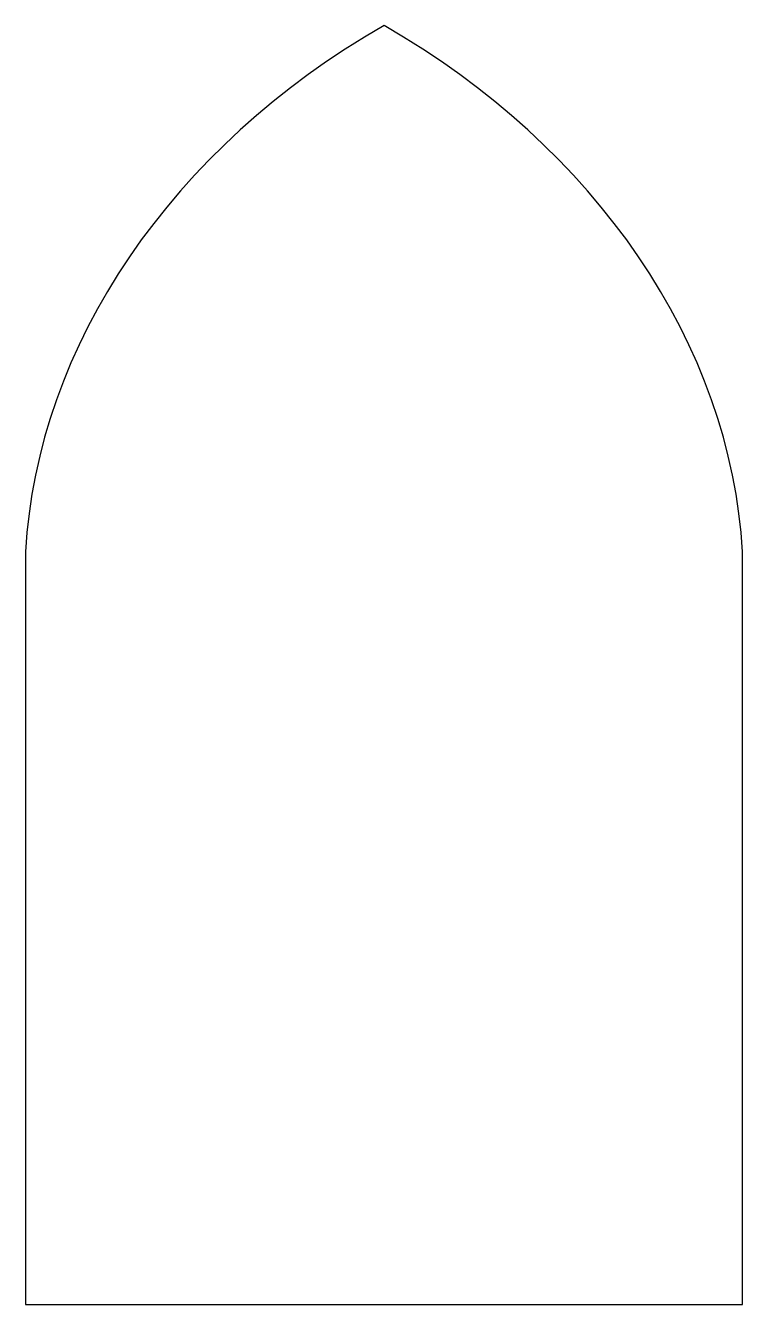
# Model space of a CAD drawing. Header units: millimetres. Extents: x -50 to 50, y -89 to 89.
import ezdxf

# ---------------------------------------------------------------- set-up
doc = ezdxf.new("R2010")
doc.units = ezdxf.units.MM
doc.header["$MEASUREMENT"] = 0
doc.layers.add('layer 1', color=7, linetype='Continuous')

msp = doc.modelspace()

# ---------------------------------------------------------------- linework, layer by layer
at = {"layer": 'layer 1', "color": 250}
msp.add_open_spline([(0.0886, 88.9), (29.5575, 72.0669), (48.375, 44.3763), (49.9188, 15.7152), (49.9188, 15.7152), (49.9188, 15.7152), (49.9188, -88.9), (49.9188, -88.9), (49.9188, -88.9), (49.9188, -88.9), (-49.7417, -88.9), (-49.7417, -88.9), (-49.7417, -88.9), (-49.7417, -88.9), (-49.7417, 15.7152), (-49.7417, 15.7152), (-49.7417, 15.7152), (-48.1978, 44.3763), (-29.38, 72.0669), (0.0886, 88.9)], degree=3, knots=[0, 0, 0, 0, 0.16666667, 0.16666667, 0.16666667, 0.16666667, 0.33333333, 0.33333333, 0.33333333, 0.33333333, 0.5, 0.5, 0.5, 0.5, 0.66666667, 0.66666667, 0.66666667, 0.66666667, 1, 1, 1, 1], dxfattribs=at)

doc.saveas('drawing.dxf')
